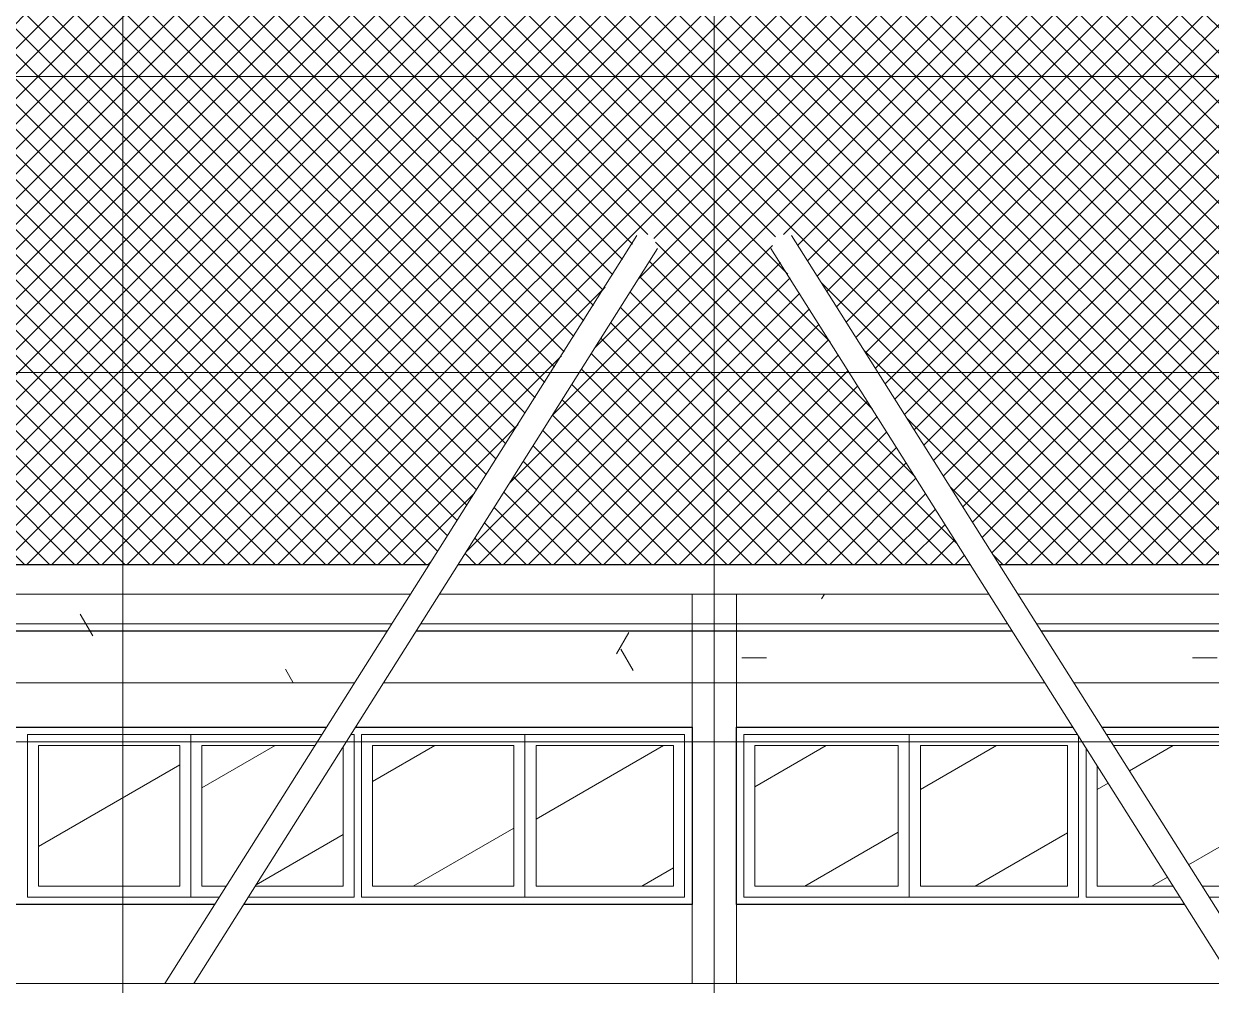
# Model space of a CAD drawing. Extents: x 692141 to 693595, y 1492301 to 1494225.
# Drawn here: x 692339.59 to 692347.62, y 1492381.07 to 1492387.57 of the extents above; entities that cross this region are included whole.
import ezdxf

# ---------------------------------------------------------------- set-up
doc = ezdxf.new("R2010")
doc.units = 0
doc.header["$MEASUREMENT"] = 0
doc.linetypes.add('Centre', pattern=[7937.5, 1587.5, -1190.625, 3968.75, -1190.625])
doc.linetypes.add('Grid Line', pattern=[5556.25, 3175, -793.75, 793.75, -793.75])
for name, color, linetype, lineweight in [('A-COLS', 52, 'Continuous', 5), ('A-FLOR', 192, 'Continuous', 5), ('A-FLOR-LEVL', 8, 'Grid Line', 5), ('A-GLAZ', 151, 'Continuous', 5), ('A-WALL-PATT', 111, 'Continuous', 5), ('S-BEAM', 12, 'Continuous', 5), ('S-GRID', 1, 'Continuous', 5)]:
    doc.layers.add(name, color=color, linetype=linetype, lineweight=lineweight)
doc.layers.add('A-WALL', color=2, linetype='Continuous')
pattern_1 = [(0, (212730.054, 1200), (4064, 1016), [167.64, -2880.36, 167.64, -2880.36, -16256]), (0, (212730.054, 1200), (4064, 1016), [-6096, 167.64, -5928.36, 167.64, -2880.36, -7112]), (0, (212730.054, 1200), (4064, 1016), [-15240, 167.64, -1864.36, 167.64, -4912.36]), (120, (214254.054, 1708), (-2911.881810244989, 3011.527240979959), [167.64, -2880.36, 167.64, -2880.36, -16256]), (120, (214254.054, 1708), (-2911.881810244989, 3011.527240979959), [-6095.999999999999, 167.64, -5928.359999999999, 167.64, -2880.36, -7111.999999999999]), (120, (214254.054, 1708), (-2911.881810244989, 3011.527240979959), [-15240, 167.64, -1864.36, 167.64, -4912.359999999999]), (240, (214762.054, 3740), (-1152.118189755009, -4027.527240979959), [167.64, -2880.36, 167.64, -2880.36, -16256]), (240, (214762.054, 3740), (-1152.118189755009, -4027.527240979959), [-6096, 167.64, -5928.36, 167.64, -2880.36, -7112]), (240, (214762.054, 3740), (-1152.118189755009, -4027.527240979959), [-15240, 167.64, -1864.36, 167.64, -4912.36])]

# ---------------------------------------------------------------- blocks, each defined once
blk = doc.blocks.new('M_Curtain Wall-Awning - M_Curtain Wall-Awning-V115-500_ELEVATION 4')
at = {"layer": 'A-GLAZ'}
h = blk.add_hatch(dxfattribs=at)
h.set_pattern_fill('FP_73', color=256, style=0, pattern_type=2)
h.set_pattern_definition([(29.99999999999999, (89587.136, 6850), (374.9999999999999, -649.519052838329), [])])
h.paths.add_polyline_path([(90012.10302725507, 6925.000000000934), (90084.63631158927, 6925.000000000934), (90084.6363115893, 7875.000000000926), (89200.3590700855, 7875.000000000926), (89800.03580866294, 6925.000000000934)], flags=0)
h.paths.add_polyline_path([(89089.63631165026, 6925.000000000934), (89604.46411383415, 6925.000000000934), (89089.63631165026, 7740.58343122569)], flags=0)
at = {"layer": 'A-GLAZ', "color": 7}
for p, q in [((90159.63631158945, 7950.000000000934), (89153.01616967162, 7950.000000000934)), ((90084.63631158943, 7875.000000000938), (89200.35907008564, 7875.000000000938)), ((89200.35907008564, 7875.000000000938), (90084.63631158945, 7875.000000000938)), ((90084.63631158943, 6925.00000000094), (90084.63631158943, 7875.000000000938)), ((90084.63631158945, 7875.000000000938), (90084.63631158945, 6925.000000000936)), ((90159.63631158945, 6850.000000000933), (90159.63631158945, 7950.000000000934)), ((89014.6363116504, 7859.397444537299), (89014.6363116504, 6850.000000000933)), ((89089.63631165038, 7740.58343122568), (89089.63631165038, 6925.00000000094)), ((89089.63631165038, 6925.000000000936), (89089.63631165038, 7740.583431225686)), ((89089.63631165038, 6925.00000000094), (89604.46411383426, 6925.00000000094)), ((89604.46411383427, 6925.000000000936), (89089.63631165038, 6925.000000000936)), ((89800.03580866309, 6925.00000000094), (90084.63631158943, 6925.00000000094)), ((90084.63631158945, 6925.000000000936), (89800.0358086631, 6925.000000000936)), ((89014.6363116504, 6850.000000000933), (89651.80701424828, 6850.000000000933)), ((89847.37870907711, 6850.000000000933), (90159.63631158945, 6850.000000000933))]:
    blk.add_line(p, q, dxfattribs=at)
blk = doc.blocks.new('M_Curtain Wall-Awning - M_Curtain Wall-Awning-V116-500_ELEVATION 4')
at = {"layer": 'A-GLAZ'}
h = blk.add_hatch(dxfattribs=at)
h.set_pattern_fill('FP_74', color=256, style=0, pattern_type=2)
h.set_pattern_definition([(29.99999999999999, (88392.136, 6850), (374.9999999999999, -649.519052838329), [])])
h.paths.add_polyline_path([(87939.63631165058, 6925.000000000934), (88889.63631165019, 6925.000000000934), (88889.63631165026, 7875.000000000926), (87894.6363117112, 7875.000000000926), (87894.6363117112, 6925.000000000934)], flags=0)
at = {"layer": 'A-GLAZ', "color": 7}
for p, q in [((87819.63631171137, 7950.000000000934), (87819.63631171137, 6850.000000000933)), ((88957.44447484279, 7950.000000000934), (87819.63631171137, 7950.000000000934)), ((88889.63631165039, 7875.000000000938), (87894.63631171135, 7875.000000000938)), ((87894.63631171135, 7875.000000000938), (87894.63631171135, 6925.00000000094)), ((87894.63631171135, 7875.000000000938), (88889.6363116504, 7875.000000000938)), ((87894.63631171135, 6925.000000000936), (87894.63631171135, 7875.000000000938)), ((88889.63631165039, 6925.00000000094), (88889.63631165039, 7875.000000000938)), ((88889.6363116504, 7875.000000000938), (88889.6363116504, 6925.000000000936)), ((88964.6363116504, 6850.000000000933), (88964.6363116504, 7938.606786744987)), ((87894.63631171135, 6925.00000000094), (88889.63631165039, 6925.00000000094)), ((88889.6363116504, 6925.000000000936), (87894.63631171135, 6925.000000000936)), ((87819.63631171137, 6850.000000000933), (88964.6363116504, 6850.000000000933))]:
    blk.add_line(p, q, dxfattribs=at)
blk = doc.blocks.new('M_Curtain Wall-Awning - M_Curtain Wall-Awning-105352-500_ELEVATION 4')
at = {"layer": 'A-GLAZ'}
h = blk.add_hatch(dxfattribs=at)
h.set_pattern_fill('FP_62', color=256, style=0, pattern_type=2)
h.set_pattern_definition([(29.99999999999999, (75639.636, 6850), (374.9999999999999, -649.519052838329), [])])
h.paths.add_polyline_path([(76104.63631098912, 6925.000000000934), (76104.63631098912, 7875.000000000926), (75174.63631066505, 7875.000000000926), (75174.63631066505, 6925.000000000934), (75503.35570623942, 6925.000000000934)], flags=0)
at = {"layer": 'A-GLAZ', "color": 7}
for p, q in [((75099.63631066521, 7950.000000000934), (75099.63631066521, 6850.000000000933)), ((76179.63631098928, 7950.000000000934), (75099.63631066521, 7950.000000000934)), ((76104.63631098927, 7875.000000000938), (75174.63631066521, 7875.000000000938)), ((75174.63631066521, 7875.000000000938), (75174.63631066521, 6925.00000000094)), ((75174.63631066521, 7875.000000000938), (76104.63631098928, 7875.000000000938)), ((75174.63631066521, 6925.000000000936), (75174.63631066521, 7875.000000000938)), ((76104.63631098927, 6925.00000000094), (76104.63631098927, 7875.000000000938)), ((76104.63631098928, 7875.000000000938), (76104.63631098928, 6925.000000000936)), ((76179.63631098928, 6850.000000000933), (76179.63631098928, 7950.000000000934)), ((75174.63631066521, 6925.00000000094), (76104.63631098927, 6925.00000000094)), ((76104.63631098928, 6925.000000000936), (75174.63631066521, 6925.000000000936)), ((75099.63631066521, 6850.000000000933), (76179.63631098928, 6850.000000000933))]:
    blk.add_line(p, q, dxfattribs=at)
blk = doc.blocks.new('M_Curtain Wall-Awning - M_Curtain Wall-Awning-V113-500_ELEVATION 4')
at = {"layer": 'A-GLAZ'}
h = blk.add_hatch(dxfattribs=at)
h.set_pattern_fill('FP_71', color=256, style=0, pattern_type=2)
h.set_pattern_definition([(29.99999999999999, (162592.136, 6850), (374.9999999999999, -649.519052838329), [])])
h.paths.add_polyline_path([(163069.6363115667, 6925.000000000934), (163069.6363115667, 7875.000000000926), (162114.6363115474, 7875.000000000926), (162114.6363115474, 6925.000000000934), (162372.8642995569, 6925.000000000934)], flags=0)
at = {"layer": 'A-GLAZ', "color": 7}
for p, q in [((162039.6363115475, 7950.000000000934), (162039.6363115475, 6850.000000000933)), ((163144.6363115668, 7950.000000000934), (162039.6363115475, 7950.000000000934)), ((163069.6363115667, 7875.000000000938), (162114.6363115475, 7875.000000000938)), ((162114.6363115475, 7875.000000000938), (162114.6363115475, 6925.00000000094)), ((162114.6363115475, 7875.000000000938), (163069.6363115667, 7875.000000000938)), ((162114.6363115475, 6925.000000000936), (162114.6363115475, 7875.000000000938)), ((163069.6363115667, 6925.00000000094), (163069.6363115667, 7875.000000000938)), ((163069.6363115667, 7875.000000000938), (163069.6363115667, 6925.000000000936)), ((163144.6363115668, 6850.000000000933), (163144.6363115668, 7950.000000000934)), ((162114.6363115475, 6925.00000000094), (163069.6363115667, 6925.00000000094)), ((163069.6363115667, 6925.000000000936), (162114.6363115475, 6925.000000000936)), ((162039.6363115475, 6850.000000000933), (163144.6363115668, 6850.000000000933))]:
    blk.add_line(p, q, dxfattribs=at)
blk = doc.blocks.new('M_Curtain Wall-Awning - M_Curtain Wall-Awning-V135-500_ELEVATION 4')
at = {"layer": 'A-GLAZ'}
h = blk.add_hatch(dxfattribs=at)
h.set_pattern_fill('FP_95', color=256, style=0, pattern_type=2)
h.set_pattern_definition([(29.99999999999999, (83512.136, 6850), (374.9999999999999, -649.519052838329), [])])
h.paths.add_polyline_path([(83394.80850909233, 6925.000000000934), (83989.63631112402, 6925.000000000934), (83989.63631112402, 7867.318378514565), (83591.41397899149, 7236.459798903256)], flags=0)
h.paths.add_polyline_path([(83199.23681426333, 6925.000000000934), (83798.91355284229, 7875.000000000926), (83034.63631110475, 7875.000000000926), (83034.63631110475, 6925.000000000934)], flags=0)
at = {"layer": 'A-GLAZ', "color": 7}
for p, q in [((82959.6363111049, 7950.000000000934), (82959.6363111049, 6850.000000000933)), ((83846.25645325662, 7950.000000000934), (82959.6363111049, 7950.000000000934)), ((83798.91355284245, 7875.000000000938), (83034.63631110488, 7875.000000000938)), ((83034.63631110488, 7875.000000000938), (83034.63631110488, 6925.00000000094)), ((83034.63631110488, 7875.000000000938), (83798.91355284247, 7875.000000000938)), ((83034.63631110488, 6925.000000000936), (83034.63631110488, 7875.000000000938)), ((84064.63631112418, 7950.000000000934), (84041.82814808558, 7950.000000000934)), ((84064.63631112418, 6850.000000000933), (84064.63631112418, 7950.000000000934)), ((83989.63631112417, 6925.00000000094), (83989.63631112417, 7867.318378514638)), ((83989.63631112418, 7867.31837851464), (83989.63631112418, 6925.000000000936)), ((83034.63631110488, 6925.00000000094), (83199.23681426351, 6925.00000000094)), ((83199.23681426347, 6925.000000000936), (83034.63631110488, 6925.000000000936)), ((83394.80850909247, 6925.00000000094), (83989.63631112417, 6925.00000000094)), ((83989.63631112418, 6925.000000000936), (83394.80850909246, 6925.000000000936)), ((82959.6363111049, 6850.000000000933), (83151.89391384934, 6850.000000000933)), ((83353.01009720199, 6850.000000000933), (84064.63631112418, 6850.000000000933))]:
    blk.add_line(p, q, dxfattribs=at)
blk = doc.blocks.new('M_Curtain Wall-Awning - M_Curtain Wall-Awning-105470-500_ELEVATION 4')
at = {"layer": 'A-GLAZ'}
h = blk.add_hatch(dxfattribs=at)
h.set_pattern_fill('FP_66', color=256, style=0, pattern_type=2)
h.set_pattern_definition([(29.99999999999999, (145739.636, 6850), (374.9999999999999, -649.519052838329), [])])
h.paths.add_polyline_path([(146224.6363113151, 6925.000000000934), (146224.6363113151, 7875.000000000926), (145254.636311376, 7875.000000000926), (145254.636311376, 6925.000000000934), (146150.2452249012, 6925.000000000934)], flags=0)
at = {"layer": 'A-GLAZ', "color": 7}
for p, q in [((145179.6363113761, 7950.000000000934), (145179.6363113761, 6850.000000000933)), ((146299.6363113151, 7950.000000000934), (145179.6363113761, 7950.000000000934)), ((146224.6363113151, 7875.000000000938), (145254.6363113761, 7875.000000000938)), ((145254.6363113761, 7875.000000000938), (145254.6363113761, 6925.00000000094)), ((145254.6363113761, 7875.000000000938), (146224.6363113151, 7875.000000000938)), ((145254.6363113761, 6925.000000000936), (145254.6363113761, 7875.000000000938)), ((146224.6363113151, 6925.00000000094), (146224.6363113151, 7875.000000000938)), ((146224.6363113151, 7875.000000000938), (146224.6363113151, 6925.000000000936)), ((146299.6363113151, 6850.000000000933), (146299.6363113151, 7950.000000000934)), ((145254.6363113761, 6925.00000000094), (146224.6363113151, 6925.00000000094)), ((146224.6363113151, 6925.000000000936), (145254.6363113761, 6925.000000000936)), ((145179.6363113761, 6850.000000000933), (146299.6363113151, 6850.000000000933))]:
    blk.add_line(p, q, dxfattribs=at)
blk = doc.blocks.new('HAVI-DC_R19_AR_102_MEZZANINE FLOOR_rvt-2-500_ELEVATION 4')
at = {"layer": 'A-WALL', "color": 7}
for p, q in [((84288.12352378789, 8650), (74899.63631066518, 8650)), ((88515.5774043126, 8650), (84483.69521861688, 8650)), ((98416.93631146233, 8650), (88711.14909914143, 8650)), ((75049.63631066521, 8000.000000000934), (83876.32038993281, 8000.000000000934)), ((84073.39008169499, 8000.000000000934), (86349.63631146753, 8000.000000000934)), ((86349.63631146753, 8000.000000000934), (86349.63631146753, 6800.000000000934)), ((86649.63631146753, 6800.000000000934), (86649.63631146753, 8000.000000000934)), ((86649.63631146753, 8000.000000000934), (88925.88254123343, 8000.000000000934)), ((89121.45423606226, 8000.000000000934), (98349.63631146753, 8000.000000000934)), ((83120.33198023996, 6800.000000000934), (75049.63631066521, 6800.000000000934)), ((86349.63631146753, 6800.000000000934), (83315.90367506891, 6800.000000000934)), ((89683.36894785758, 6800.000000000934), (86649.63631146753, 6800.000000000934))]:
    blk.add_line(p, q, dxfattribs=at)
at = {"lineweight": 5}
for name, p in [('M_Curtain Wall-Awning - M_Curtain Wall-Awning-V113-500_ELEVATION 4', (-80185.00000046183, 0)), ('M_Curtain Wall-Awning - M_Curtain Wall-Awning-V135-500_ELEVATION 4', (0, 0)), ('M_Curtain Wall-Awning - M_Curtain Wall-Awning-V113-500_ELEVATION 4', (-77925.00000042329, 0)), ('M_Curtain Wall-Awning - M_Curtain Wall-Awning-105352-500_ELEVATION 4', (10120.00000047824, 0)), ('M_Curtain Wall-Awning - M_Curtain Wall-Awning-105470-500_ELEVATION 4', (-58479.99999975618, 0)), ('M_Curtain Wall-Awning - M_Curtain Wall-Awning-V116-500_ELEVATION 4', (0, 0)), ('M_Curtain Wall-Awning - M_Curtain Wall-Awning-V115-500_ELEVATION 4', (0, 0))]:
    blk.add_blockref(name, p, dxfattribs=at)
blk = doc.blocks.new('HAVI-DC_R19_AR_103_LEVEL 2 FLOOR_rvt-2-500_ELEVATION 4')
at = {"layer": 'A-FLOR', "color": 7}
for p, q in [((74899.63631066518, 8900), (84445.93319183498, 8900)), ((84641.50488666397, 8900), (88357.76773626587, 8900)), ((88553.3394310947, 8900), (98416.93631146236, 8900)), ((84319.6854573973, 8700), (74899.63631066518, 8700)), ((88484.01547070325, 8700), (84515.25715222627, 8700)), ((98416.93631146231, 8700), (88679.58716553207, 8700))]:
    blk.add_line(p, q, dxfattribs=at)
blk = doc.blocks.new('HAVI-DC_R19_AR_120_STRUCTURE_rvt-2-500_ELEVATION 4')
at = {"layer": 'S-BEAM'}
h = blk.add_hatch(dxfattribs=at)
h.set_pattern_fill('FP_109', color=256, style=0, pattern_type=2)
h.set_pattern_definition(pattern_1)
h.paths.add_polyline_path([(84922.94097539433, 8299.999999999984), (86599.6363114722, 8299.999999999984), (86599.6363114722, 8900.000000000022), (84641.50488666385, 8900.000000000022), (84262.76168335078, 8299.999999999984), (84399.63068266351, 8299.999999999984)], flags=0)
h.paths.add_polyline_path([(75503.35570623944, 8299.999999999984), (84067.18998852174, 8299.999999999984), (84445.93319183489, 8900.000000000022), (74899.63631066505, 8900.000000000022), (74899.63631066505, 8299.999999999984)], flags=0)
h = blk.add_hatch(dxfattribs=at)
h.set_pattern_fill('FP_109', color=256, style=0, pattern_type=2)
h.set_pattern_definition(pattern_1)
h.paths.add_polyline_path([(86599.6363114722, 8299.999999999984), (88736.51093957789, 8299.999999999984), (88357.76773626577, 8900.000000000022), (86599.6363114722, 8900.000000000022)], flags=0)
h.paths.add_polyline_path([(169949.6363114621, 8299.999999999984), (169949.6363114621, 8900.000000000022), (160308.449833693, 8900.000000000022), (160733.119423946, 8299.999999999984), (169699.2083977885, 8299.999999999984)], flags=0)
h.paths.add_polyline_path([(88932.08263440669, 8299.999999999984), (98416.93631146227, 8299.999999999984), (98416.93631146227, 8900.000000000022), (88553.33943109459, 8900.000000000022), (88835.14435180648, 8453.56835199019)], flags=0)
h.paths.add_polyline_path([(126787.7643938606, 8299.999999999984), (132266.8145154115, 8299.999999999984), (132691.6385063434, 8900.000000000022), (122582.3363114622, 8900.000000000022), (122582.3363114622, 8299.999999999984), (122601.282052014, 8299.999999999984)], flags=0)
h.paths.add_polyline_path([(160530.4836975386, 8299.999999999984), (160105.8141072857, 8900.000000000022), (156894.2989231416, 8900.000000000022), (156469.4749322097, 8299.999999999984), (160279.6231286336, 8299.999999999984)], flags=0)
h.paths.add_polyline_path([(98582.33631146228, 8299.999999999984), (108266.8145154114, 8299.999999999984), (108691.6385063433, 8900.000000000022), (98582.33631146228, 8900.000000000022)], flags=0)
h.paths.add_polyline_path([(156266.8145154115, 8299.999999999984), (156691.6385063434, 8900.000000000022), (146582.3363114622, 8900.000000000022), (146582.3363114622, 8299.999999999984), (156093.1407867869, 8299.999999999984)], flags=0)
h.paths.add_polyline_path([(108469.4749322096, 8299.999999999984), (112530.4836975386, 8299.999999999984), (112105.8141072856, 8900.000000000022), (108894.2989231415, 8900.000000000022), (108471.9041482816, 8303.430902383769)], flags=0)
h.paths.add_polyline_path([(132469.4749322096, 8299.999999999984), (136530.4836975386, 8299.999999999984), (136105.8141072856, 8900.000000000022), (132894.2989231416, 8900.000000000022), (132544.1776138997, 8405.506303718177)], flags=0)
h.paths.add_polyline_path([(146151.6422389745, 8299.999999999984), (146416.9363114623, 8299.999999999984), (146416.9363114623, 8900.000000000022), (136308.449833693, 8900.000000000022), (136733.1194239459, 8299.999999999984), (146150.2452249012, 8299.999999999984)], flags=0)
h.paths.add_polyline_path([(122124.6174238181, 8299.999999999984), (122416.9363114623, 8299.999999999984), (122416.9363114623, 8900.000000000022), (112308.449833693, 8900.000000000022), (112733.1194239459, 8299.999999999984), (122077.9717592831, 8299.999999999984)], flags=0)
at = {"layer": 'S-BEAM', "color": 7}
for p, q in [((74899.63631066518, 8899.999999999998), (84445.93319183499, 8899.999999999998)), ((84641.50488666397, 8899.999999999998), (86599.63631147232, 8899.999999999998)), ((86599.63631147232, 8899.999999999998), (88357.76773626589, 8899.999999999998)), ((88553.3394310947, 8899.999999999998), (98416.93631146236, 8899.999999999998)), ((84067.18998852192, 8299.999999999998), (74899.63631066518, 8299.999999999998)), ((86599.63631147232, 8299.999999999998), (84262.76168335091, 8299.999999999998)), ((88736.51093957799, 8299.999999999998), (86599.63631147232, 8299.999999999998)), ((98416.93631146231, 8299.999999999998), (88932.08263440682, 8299.999999999998))]:
    blk.add_line(p, q, dxfattribs=at)
blk = doc.blocks.new('M_Rectangular Column - 200 x 300mm-V158-500_ELEVATION 4')
at = {"layer": 'A-COLS'}
for p, q in [((62349.63631146753, 8900.000000000002), (62649.63631146753, 8900.000000000002)), ((62349.63631146753, 8900.000000000002), (62349.63631146753, 6266.47714666522)), ((62649.63631146753, 6266.47714666522), (62649.63631146753, 8900.000000000002))]:
    blk.add_line(p, q, dxfattribs=at)
blk = doc.blocks.new('Walls 2 - Walls 2-316770-500_ELEVATION 4')
at = {"layer": 'A-WALL-PATT'}
h = blk.add_hatch(dxfattribs=at)
h.set_pattern_fill('FP_50', color=49, style=0, pattern_type=2)
h.set_pattern_definition([(45, (266899.66, 0), (-84.8528137423857, 84.8528137423857), []), (135, (266899.66, 0), (-84.8528137423857, -84.85281374238569), [])])
h.paths.add_polyline_path([(165725.033616764, 9099.999999999663), (159938.7526985987, 9422.33144578243), (160166.8933036091, 9099.999999999663), (164466.1054704802, 9099.999999999663)], flags=0)
h.paths.add_polyline_path([(109518.5247337433, 9099.999999999663), (111964.2575772016, 9099.999999999663), (110500.3483715241, 11168.30331996044), (109035.9069201185, 9099.999999999663), (109439.2276390238, 9099.999999999663)], flags=0)
h.paths.add_polyline_path([(99575.62917185752, 9099.999999999663), (108833.2465033203, 9099.999999999663), (110431.2569855498, 11347.14811610698), (110451.3893613049, 11360.12131372091), (110491.6162692514, 11378.03770539385), (110535.4815488925, 11369.04402118268), (110573.4719991573, 11343.44292353153), (110613.2310564947, 11295.11208163809), (112166.893303609, 9099.999999999663), (122416.9363114623, 9099.999999999663), (122422.0920828179, 11304.83352235996), (122434.280801053, 11333.57159757265), (122465.2814898869, 11364.3526064163), (122487.866874337, 11372.89807580033), (122511.4057485874, 11372.89807580037), (122533.9911330375, 11364.35260641644), (122553.7932941595, 11347.93515054572), (122569.2079786273, 11324.9028557513), (122578.9863803801, 11296.52298055726), (122582.3363114623, 11269.05679897658), (122582.3363114623, 9099.999999999663), (132833.2465033204, 9099.999999999663), (134081.3427552906, 10862.74826084876), (49899.63631146726, 15552.18721658816), (49899.63631146726, 14546.68701532904), (32099.64734712276, 14546.68701532904), (32099.64734712276, 12231.99238689879), (32479.64734712274, 12231.99238689879), (32479.64734712274, 12057.47501844791), (42369.6363114671, 12057.47501844791), (42369.6363114671, 12231.99238689883), (42929.63631146718, 12231.99238689883), (42929.63631146718, 11150.00000000003), (50416.93631146233, 11150.00000000003), (50422.09208281825, 11304.83352236068), (50434.28080105393, 11333.57159757383), (50465.281489887, 11364.3526064163), (50487.86687433705, 11372.89807580044), (50511.40574858748, 11372.8980758004), (50533.99113303752, 11364.35260641637), (50553.79329415954, 11347.93515054572), (50569.2079786274, 11324.90285575126), (50578.98638038018, 11296.52298055719), (50582.33631146234, 11239.82652702776), (50582.33631146234, 11150.00000000003), (61866.22020425883, 11150.00000000003), (61966.94550729638, 11301.06777850591), (61997.14501371959, 11322.75017457541), (62029.28265719483, 11332.99879199162), (62059.48216361817, 11330.57749624065), (62084.10102681731, 11315.77833132467), (62100.16984855504, 11290.38629494489), (62105.750491779, 11257.4640414353), (62095.71540026084, 11211.10251214242), (62068.16693325013, 11150.00000000003), (62937.48072384544, 11150.00000000003), (62899.10277437821, 11220.98248044986), (62893.52213115423, 11257.46404143513), (62899.10277437823, 11290.38629494489), (62915.17159611599, 11315.77833132481), (62943.90868069955, 11330.90768150253), (62969.98996573844, 11332.99879199159), (63002.12760921371, 11322.75017457537), (63032.32711563678, 11301.06777850595), (63074.06582815055, 11243.44578068922), (63133.05241867427, 11150.00000000003), (66099.63631146724, 11150.00000000003), (66099.6363114672, 12600.00000000005), (74899.63631066507, 12600.00000000005), (74899.6363106651, 9099.999999999663), (84572.18092627234, 9099.999999999663), (85969.561560856, 11302.94603136955), (85997.14501371968, 11322.75017457551), (86029.28265719484, 11332.99879199166), (86059.48216361826, 11330.57749624072), (86084.1010268173, 11315.77833132485), (86100.16984855503, 11290.38629494499), (86105.75049177906, 11257.46404143523), (86095.71540026092, 11211.10251214239), (86077.27075843433, 11174.52140533927), (84767.75262110129, 9099.999999999663), (88231.52000182866, 9099.999999999663), (86899.10277437826, 11220.98248044968), (86893.52213115424, 11257.4640414353), (86899.10277437823, 11290.38629494499), (86915.17159611596, 11315.77833132485), (86939.79045931506, 11330.57749624076), (86969.98996573802, 11332.99879199173), (87016.18214631766, 11312.65941230302), (87032.32711563677, 11301.06777850605), (87074.06582815057, 11243.44578068926), (88427.09169665749, 9099.999999999663), (98416.93631146228, 9099.999999999663), (98422.09208281749, 11304.83352235881), (98434.28080105287, 11333.57159757241), (98465.28148988695, 11364.35260641633), (98487.866874337, 11372.8980758004), (98511.40574858742, 11372.89807580044), (98533.99113303746, 11364.35260641637), (98553.79329415949, 11347.93515054568), (98569.20797862735, 11324.90285575123), (98578.98638038014, 11296.52298055723), (98582.33631146229, 11269.0567989764), (98582.33631146229, 9099.999999999663), (99453.05272110083, 9099.999999999663)], flags=0)
h.paths.add_polyline_path([(159964.2575772017, 9099.999999999663), (159727.7995432287, 9434.082834372779), (157365.6204265807, 9565.670743884175), (157035.9069201187, 9099.999999999663), (159756.3128359027, 9099.999999999663)], flags=0)
h.paths.add_polyline_path([(156833.2465033204, 9099.999999999663), (157170.6500664448, 9576.531792449972), (146582.3363114622, 10166.36601054505), (146582.3363114622, 9099.999999999663), (156616.4510795178, 9099.999999999663)], flags=0)
h.paths.add_polyline_path([(145637.1689076169, 9099.999999999663), (146416.9363114623, 9099.999999999663), (146416.9363114623, 10175.57980812701), (134953.6436132292, 10814.15573644956), (136166.893303609, 9099.999999999663), (145626.9349321704, 9099.999999999663)], flags=0)
h.paths.add_polyline_path([(135732.8838347653, 9099.999999999663), (135964.2575772016, 9099.999999999663), (134742.6904578592, 10825.90712503998), (134276.3131154265, 10851.88721228307), (133035.9069201186, 9099.999999999663), (135684.0393702846, 9099.999999999663)], flags=0)
at = {"layer": 'A-WALL', "color": 7}
for p, q in [((74899.63631066523, 9099.999999999634), (84572.18092627246, 9099.999999999634)), ((84767.75262110145, 9099.999999999634), (88231.52000182877, 9099.999999999634)), ((88427.0916966576, 9099.999999999634), (98416.93631146237, 9099.999999999634))]:
    blk.add_line(p, q, dxfattribs=at)
blk = doc.blocks.new('Pipes - PIP165_6___x11_11-2213011-500_ELEVATION 4')
at = {"layer": 'S-BEAM', "color": 90, "lineweight": 9}
for p, q in [((61976.86592385019, 11325.30307052959), (58783.53936483783, 6266.47714666521)), ((58979.13577542712, 6266.477146665209), (62116.7312716732, 11237.01465408462))]:
    blk.add_line(p, q, dxfattribs=at)
blk = doc.blocks.new('Pipes - PIP165_6___x11_11-2213039-500_ELEVATION 4')
at = {"layer": 'S-BEAM', "color": 90, "lineweight": 9}
for p, q in [((66215.73325808739, 6266.477146665201), (63022.40669908305, 11325.30307052953)), ((62882.54135126001, 11237.01465408467), (66020.13684749822, 6266.477146665196))]:
    blk.add_line(p, q, dxfattribs=at)

msp = doc.modelspace()

# ---------------------------------------------------------------- linework, layer by layer
at = {"layer": 'A-FLOR-LEVL', "linetype": 'Centre'}
for p, q in [((692278.3000830481, 1492387.213383747), (692547.7862502306, 1492387.213383747)), ((692278.3000830481, 1492385.213383747), (692547.7862502306, 1492385.213383747)), ((692278.3000830481, 1492382.713383747), (692547.7862502306, 1492382.713383747))]:
    msp.add_line(p, q, dxfattribs=at)
at = {"layer": 'A-WALL-PATT', "color": 8}
for p, q in [((692332.658052734, 1492383.913383747), (692342.3305973496, 1492383.913383747)), ((692342.5261690444, 1492383.913383747), (692345.9899364251, 1492383.913383747)), ((692346.18550812, 1492383.913383747), (692356.1753527347, 1492383.913383747)), ((692332.658052734, 1492383.713383746), (692342.2043496151, 1492383.713383746)), ((692342.2043496151, 1492383.713383746), (692332.658052734, 1492383.713383746)), ((692342.39992131, 1492383.713383746), (692346.1161841596, 1492383.713383746)), ((692346.1161841596, 1492383.713383746), (692342.39992131, 1492383.713383746)), ((692346.3117558544, 1492383.713383746), (692356.1753527347, 1492383.713383746)), ((692356.1753527347, 1492383.713383746), (692346.3117558544, 1492383.713383746)), ((692332.3580527349, 1492381.079860893), (692430.4580527348, 1492381.079860893)), ((692430.4580527348, 1492381.079860893), (692332.3580527349, 1492381.079860893))]:
    msp.add_line(p, q, dxfattribs=at)
at = {"layer": 'S-GRID', "linetype": 'Grid Line'}
for p, q in [((692340.2580527348, 1492366.092463748), (692340.2580527348, 1492428.913383747)), ((692344.2580527348, 1492366.092463748), (692344.2580527348, 1492428.913383747))]:
    msp.add_line(p, q, dxfattribs=at)

# ---------------------------------------------------------------- block references
at = {"layer": 'A-WALL-PATT', "color": 8, "xscale": 0.001, "yscale": 0.001, "zscale": 0.001}
for name, p in [('Walls 2 - Walls 2-316770-500_ELEVATION 4', (692257.7584164233, 1492374.813383746)), ('Pipes - PIP165_6___x11_11-2213011-500_ELEVATION 4', (692281.7584164233, 1492374.813383746)), ('Pipes - PIP165_6___x11_11-2213039-500_ELEVATION 4', (692281.7584164233, 1492374.813383746)), ('HAVI-DC_R19_AR_103_LEVEL 2 FLOOR_rvt-2-500_ELEVATION 4', (692257.7584164233, 1492374.813383746)), ('HAVI-DC_R19_AR_120_STRUCTURE_rvt-2-500_ELEVATION 4', (692257.7584164233, 1492374.813383746)), ('M_Rectangular Column - 200 x 300mm-V158-500_ELEVATION 4', (692281.7584164233, 1492374.813383746)), ('HAVI-DC_R19_AR_102_MEZZANINE FLOOR_rvt-2-500_ELEVATION 4', (692257.7584164233, 1492374.813383746))]:
    msp.add_blockref(name, p, dxfattribs=at)

doc.saveas('drawing.dxf')
